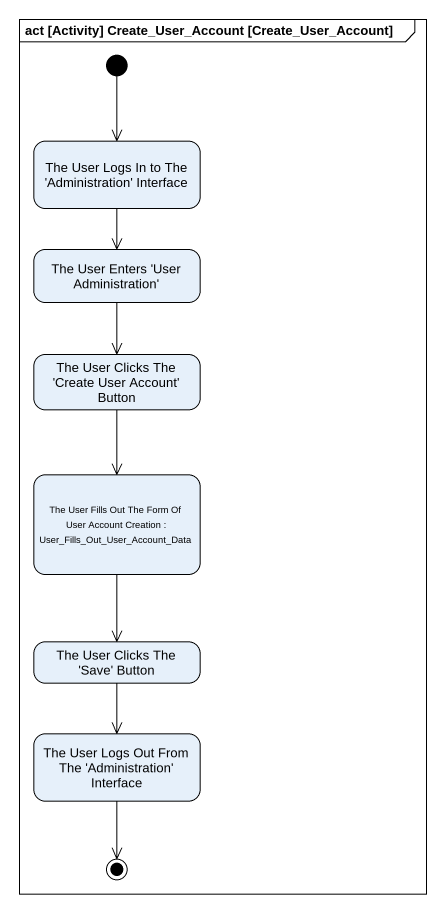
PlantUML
@startuml
mainframe act [Activity] Create_User_Account [Create_User_Account]
hide empty description
state "The User Logs In to The 'Administration' Interface" as The_User_Logs_In_to_The
state "The User Enters 'User Administration'" as The_User_Enters_User
state "The User Clicks The 'Create User Account' Button" as The_User_Clicks_The_Create
state "The User Fills Out The Form Of User Account Creation : User_Fills_Out_User_Account_Data" as The_User_Fills_Out_The_Form
state "The User Clicks The 'Save' Button" as The_User_Clicks_The_Save
state "The User Logs Out From The 'Administration' Interface" as The_User_Logs_Out_From_The
[*] --> The_User_Logs_In_to_The
The_User_Logs_In_to_The --> The_User_Enters_User
The_User_Enters_User --> The_User_Clicks_The_Create
The_User_Clicks_The_Create --> The_User_Fills_Out_The_Form
The_User_Fills_Out_The_Form --> The_User_Clicks_The_Save
The_User_Clicks_The_Save --> The_User_Logs_Out_From_The
The_User_Logs_Out_From_The --> [*]
@enduml
